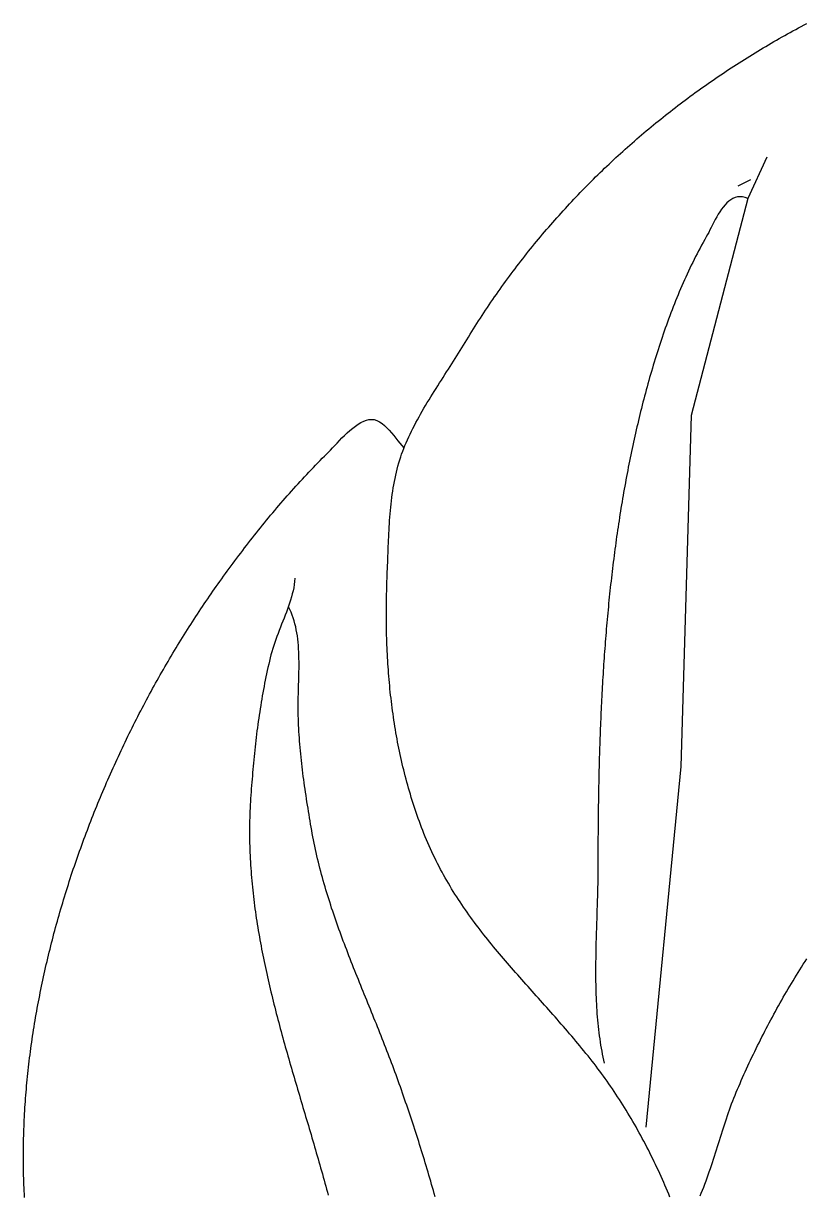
# Model space of a CAD drawing. Header units: millimetres. Extents: x 60 to 2307, y 40 to 1509.
# Drawn here: x 59.8 to 305.1, y 615.9 to 982.9 of the extents above; entities that cross this region are included whole.
import ezdxf

# ---------------------------------------------------------------- set-up
doc = ezdxf.new("R2010")
doc.units = ezdxf.units.MM
doc.layers.add('0_0_0', color=3, linetype='Continuous')

msp = doc.modelspace()

# ---------------------------------------------------------------- linework, layer by layer
at = {"layer": '0_0_0'}
for points in [[(262.5915, 615.0493), (262.2125, 615.9776), (261.8273, 616.9062), (261.4359, 617.835), (261.0385, 618.7637), (260.6351, 619.6921), (260.2259, 620.6201), (259.8108, 621.5475), (259.3901, 622.4742), (258.9637, 623.3998), (258.5318, 624.3243), (258.0944, 625.2474), (257.6517, 626.1691), (257.2037, 627.089), (256.7505, 628.007), (256.2923, 628.9229), (255.829, 629.8366), (255.3608, 630.7479), (254.8877, 631.6565), (254.4099, 632.5623), (253.9274, 633.4652), (253.4403, 634.3648), (252.9488, 635.2611), (252.4528, 636.1539), (251.9525, 637.0429), (251.448, 637.9281), (250.9393, 638.8091), (250.4266, 639.6859), (249.9099, 640.5583), (249.3893, 641.426), (248.8649, 642.2888), (248.3367, 643.1467), (247.805, 643.9994), (247.2697, 644.8467), (246.7309, 645.6885), (246.1888, 646.5245), (245.6434, 647.3546), (245.0948, 648.1786), (244.5431, 648.9964), (243.9883, 649.8076), (243.4306, 650.6123), (242.8701, 651.41), (242.3068, 652.2008), (241.7408, 652.9844), (241.1722, 653.7606), (240.6011, 654.5292), (240.0277, 655.2901), (239.4068, 656.1034), (238.7832, 656.9119), (238.157, 657.7154), (237.5284, 658.5144), (236.8974, 659.3087), (236.2641, 660.0987), (235.6287, 660.8845), (234.9913, 661.6662), (234.352, 662.4439), (233.7108, 663.2179), (233.068, 663.9882), (232.4236, 664.755), (231.7778, 665.5185), (231.1306, 666.2789), (230.4822, 667.0361), (229.8327, 667.7905), (229.1821, 668.5422), (228.5307, 669.2912), (227.8785, 670.0378), (227.2256, 670.7822), (226.5722, 671.5243), (225.9184, 672.2645), (225.2642, 673.0029), (224.6098, 673.7395), (223.9554, 674.4746), (223.3009, 675.2083), (222.6466, 675.9407), (221.9926, 676.6721), (221.3389, 677.4025), (220.6856, 678.1321), (220.033, 678.861), (219.381, 679.5895), (218.7299, 680.3176), (218.0797, 681.0455), (217.4306, 681.7733), (216.7826, 682.5012), (216.1358, 683.2294), (215.4905, 683.958), (214.8466, 684.6871), (214.2044, 685.4169), (213.5639, 686.1475), (212.9252, 686.8792), (212.2885, 687.6119), (211.6538, 688.346), (211.0213, 689.0815), (210.3911, 689.8186), (209.7633, 690.5574), (209.1381, 691.2981), (208.5154, 692.0408), (207.8955, 692.7858), (207.2785, 693.533), (206.6644, 694.2827), (206.0535, 695.0351), (205.4457, 695.7903), (204.8412, 696.5483), (204.2402, 697.3095), (203.6427, 698.0739), (203.0489, 698.8416), (202.4588, 699.6129), (201.8726, 700.3879), (201.2904, 701.1667), (200.7124, 701.9494), (200.1385, 702.7363), (199.569, 703.5275), (199.0039, 704.323), (198.4434, 705.1232), (197.8876, 705.928), (197.3365, 706.7378), (196.7904, 707.5525), (196.2493, 708.3724), (195.7133, 709.1977), (195.1825, 710.0284), (194.6572, 710.8647), (194.1373, 711.7068), (193.6229, 712.5548), (193.1143, 713.4088), (192.6115, 714.2691), (192.1146, 715.1357), (191.6238, 716.0089), (191.1391, 716.8887), (190.6606, 717.7753), (190.1886, 718.6688), (189.7231, 719.5695), (189.2641, 720.4774), (188.8119, 721.3928), (188.3665, 722.3157), (187.9281, 723.2463), (187.4967, 724.1847), (187.0725, 725.1312), (186.6556, 726.0858), (186.2461, 727.0487), (185.8441, 728.02), (185.4498, 729), (185.0817, 729.937), (184.7205, 730.8755), (184.3662, 731.8155), (184.0185, 732.7569), (183.6776, 733.6998), (183.3433, 734.6441), (183.0156, 735.5898), (182.6945, 736.5368), (182.3798, 737.4852), (182.0717, 738.4349), (181.77, 739.386), (181.4746, 740.3383), (181.1856, 741.2919), (180.9028, 742.2468), (180.6263, 743.2029), (180.356, 744.1602), (180.0918, 745.1187), (179.8338, 746.0783), (179.5817, 747.0391), (179.3357, 748.0011), (179.0956, 748.9641), (178.8615, 749.9283), (178.6332, 750.8935), (178.4107, 751.8597), (178.194, 752.827), (177.9831, 753.7953), (177.7778, 754.7646), (177.5781, 755.7349), (177.384, 756.7061), (177.1955, 757.6783), (177.0125, 758.6513), (176.8349, 759.6253), (176.6627, 760.6001), (176.4959, 761.5757), (176.3344, 762.5522), (176.1781, 763.5296), (176.0271, 764.5077), (175.8812, 765.4865), (175.7405, 766.4661), (175.6048, 767.4465), (175.4742, 768.4275), (175.3486, 769.4093), (175.2278, 770.3917), (175.112, 771.3748), (175.0011, 772.3585), (174.8949, 773.3428), (174.7935, 774.3277), (174.6968, 775.3131), (174.6048, 776.2991), (174.5173, 777.2857), (174.4345, 778.2727), (174.3561, 779.2603), (174.2823, 780.2483), (174.2129, 781.2367), (174.1478, 782.2256), (174.0871, 783.2149), (174.0307, 784.2046), (173.9785, 785.1947), (173.9306, 786.1851), (173.8868, 787.1758), (173.847, 788.1669), (173.8114, 789.1582), (173.7798, 790.1498), (173.7521, 791.1416), (173.7283, 792.1337), (173.7085, 793.126), (173.6924, 794.1185), (173.6802, 795.1111), (173.6716, 796.1039), (173.6668, 797.0968), (173.6656, 798.0899), (173.668, 799.083), (173.674, 800.0762), (173.6834, 801.0694), (173.6963, 802.0626), (173.7127, 803.0559), (173.7324, 804.0492), (173.7554, 805.0424), (173.7817, 806.0356), (173.8112, 807.0287), (173.8439, 808.0217), (173.8797, 809.0146), (173.9186, 810.0073), (173.9606, 811), (174.0017, 811.9704), (174.0408, 812.948), (174.0785, 813.9324), (174.1153, 814.9229), (174.1518, 815.9192), (174.1884, 816.9207), (174.2259, 817.9269), (174.2646, 818.9375), (174.3053, 819.9518), (174.3484, 820.9694), (174.3944, 821.9898), (174.4441, 823.0126), (174.4978, 824.0372), (174.5562, 825.0632), (174.6198, 826.0901), (174.6892, 827.1174), (174.7649, 828.1445), (174.8475, 829.1711), (174.9375, 830.1967), (175.0355, 831.2207), (175.1421, 832.2427), (175.2577, 833.2621), (175.3831, 834.2786), (175.5186, 835.2916), (175.6649, 836.3007), (175.8226, 837.3052), (175.9921, 838.3049), (176.1741, 839.2991), (176.369, 840.2875), (176.5775, 841.2694), (176.8002, 842.2445), (177.0374, 843.2122), (177.2899, 844.1721), (177.5582, 845.1237), (177.8428, 846.0665), (178.1443, 847), (178.4515, 847.8918), (178.7777, 848.7852), (179.1222, 849.68), (179.4841, 850.576), (179.8627, 851.473), (180.2573, 852.3708), (180.6671, 853.2692), (181.0914, 854.168), (181.5293, 855.067), (181.9802, 855.9661), (182.4434, 856.865), (182.9179, 857.7636), (183.4032, 858.6616), (183.8984, 859.5589), (184.4028, 860.4552), (184.9156, 861.3505), (185.4362, 862.2444), (185.9636, 863.1368), (186.4973, 864.0275), (187.0364, 864.9164), (187.5801, 865.8031), (188.1278, 866.6876), (188.6787, 867.5696), (189.232, 868.4489), (189.7869, 869.3254), (190.3428, 870.1989), (190.8988, 871.0691), (191.4543, 871.9359), (192.0084, 872.799), (192.5604, 873.6584), (193.1096, 874.5138), (193.6551, 875.3649), (194.1964, 876.2117), (194.7325, 877.0538), (195.2628, 877.8913), (195.7865, 878.7237), (196.3028, 879.551), (196.811, 880.3729), (197.3103, 881.1893), (197.8001, 882), (198.3207, 882.8639), (198.8442, 883.7253), (199.3704, 884.5841), (199.8995, 885.4402), (200.4314, 886.2937), (200.9661, 887.1445), (201.5036, 887.9928), (202.0438, 888.8384), (202.5868, 889.6813), (203.1326, 890.5217), (203.6812, 891.3594), (204.2325, 892.1945), (204.7866, 893.0269), (205.3434, 893.8567), (205.9029, 894.6839), (206.4652, 895.5084), (207.0302, 896.3304), (207.5979, 897.1496), (208.1683, 897.9663), (208.7414, 898.7803), (209.3172, 899.5916), (209.8957, 900.4004), (210.4769, 901.2065), (211.0607, 902.0099), (211.6473, 902.8107), (212.2364, 903.6089), (212.8283, 904.4044), (213.4228, 905.1973), (214.0199, 905.9876), (214.6197, 906.7752), (215.2221, 907.5602), (215.8271, 908.3425), (216.4347, 909.1222), (217.045, 909.8992), (217.6578, 910.6736), (218.2733, 911.4453), (218.8913, 912.2144), (219.512, 912.9809), (220.1352, 913.7447), (220.7609, 914.5058), (221.3893, 915.2643), (222.0201, 916.0202), (222.6536, 916.7734), (223.2896, 917.524), (223.9281, 918.2719), (224.5691, 919.0171), (225.2127, 919.7597), (225.8588, 920.4997), (226.5074, 921.237), (227.1585, 921.9716), (227.8121, 922.7036), (228.4682, 923.433), (229.1267, 924.1596), (229.7878, 924.8837), (230.4513, 925.605), (231.1173, 926.3237), (231.7858, 927.0398), (232.4566, 927.7532), (233.13, 928.4639), (233.8058, 929.172), (234.484, 929.8774), (235.1646, 930.5802), (235.8477, 931.2802), (236.5331, 931.9777), (237.221, 932.6724), (237.9112, 933.3645), (238.6039, 934.054), (239.2989, 934.7408), (239.9964, 935.4249), (240.6961, 936.1063), (241.3983, 936.7851), (242.1028, 937.4612), (242.8097, 938.1347), (243.5189, 938.8054), (244.2304, 939.4736), (244.9443, 940.139), (245.6605, 940.8018), (246.379, 941.4619), (247.0999, 942.1193), (247.823, 942.7741), (248.5485, 943.4262), (249.2762, 944.0756), (250.0062, 944.7223), (250.7385, 945.3664), (251.4731, 946.0078), (252.2099, 946.6465), (252.949, 947.2825), (253.6904, 947.9159), (254.434, 948.5466), (255.1798, 949.1746), (255.9278, 949.8), (256.6781, 950.4226), (257.4306, 951.0426), (258.1854, 951.6599), (258.9423, 952.2745), (259.7014, 952.8865), (260.4628, 953.4957), (261.2263, 954.1023), (261.992, 954.7062), (262.7598, 955.3074), (263.5298, 955.9059), (264.302, 956.5018), (265.0764, 957.095), (265.8529, 957.6854), (266.6315, 958.2732), (267.4122, 958.8583), (268.1951, 959.4407), (268.9801, 960.0205), (269.7673, 960.5975), (270.5565, 961.1719), (271.3478, 961.7435), (272.1413, 962.3125), (272.9368, 962.8788), (273.7344, 963.4424), (274.534, 964.0033), (275.3358, 964.5615), (276.1396, 965.117), (276.9454, 965.6698), (277.7533, 966.22), (278.5632, 966.7674), (279.3752, 967.3121), (280.1892, 967.8542), (281.0052, 968.3935), (281.8233, 968.9302), (282.6433, 969.4641), (283.4653, 969.9954), (284.2894, 970.5239), (285.1154, 971.0498), (285.9434, 971.573), (286.7734, 972.0934), (287.6054, 972.6112), (288.4393, 973.1262), (289.2751, 973.6386), (290.113, 974.1482), (290.9527, 974.6552), (291.7944, 975.1594), (292.638, 975.661), (293.4836, 976.1598), (294.331, 976.6559), (295.1804, 977.1493), (296.0317, 977.6401), (296.8848, 978.1281), (297.7399, 978.6134), (298.5968, 979.096), (299.4556, 979.5758), (300.3163, 980.053), (301.1789, 980.5275), (302.0433, 980.9992), (302.9095, 981.4683), (303.7776, 981.9346), (304.6475, 982.3982), (305.5193, 982.8591)], [(293, 941), (287, 928), (286.1422, 928.3197), (285.32, 928.5), (284.5321, 928.5498), (283.7771, 928.478), (283.0538, 928.2938), (282.361, 928.006), (281.6973, 927.6238), (281.0614, 927.156), (280.4522, 926.6117), (279.8683, 926), (279.3084, 925.3297), (278.7713, 924.6099), (278.2557, 923.8497), (277.7603, 923.0579), (277.2838, 922.2436), (276.825, 921.4159), (276.3826, 920.5836), (275.9553, 919.7559), (275.5418, 918.9417), (275.1409, 918.15), (274.7512, 917.3898), (274.3716, 916.6701), (274.0007, 916), (273.5033, 915.122), (273.0119, 914.2402), (272.5265, 913.3546), (272.047, 912.4654), (271.5734, 911.5726), (271.1055, 910.6762), (270.6434, 909.7764), (270.1869, 908.8732), (269.7361, 907.9668), (269.2909, 907.0571), (268.8512, 906.1444), (268.4169, 905.2285), (267.9881, 904.3098), (267.5646, 903.3881), (267.1464, 902.4637), (266.7334, 901.5365), (266.3257, 900.6067), (265.923, 899.6744), (265.5254, 898.7395), (265.1329, 897.8023), (264.7453, 896.8628), (264.3626, 895.921), (263.9848, 894.9771), (263.6118, 894.0311), (263.2435, 893.0831), (262.8799, 892.1332), (262.5209, 891.1815), (262.1665, 890.228), (261.8166, 889.2728), (261.4712, 888.3161), (261.1302, 887.3578), (260.7936, 886.3982), (260.4612, 885.4371), (260.1331, 884.4748), (259.8092, 883.5114), (259.4895, 882.5468), (259.1738, 881.5812), (258.8621, 880.6146), (258.5544, 879.6472), (258.2506, 878.679), (257.9506, 877.7101), (257.6545, 876.7405), (257.3621, 875.7704), (257.0734, 874.7999), (256.7883, 873.829), (256.5068, 872.8578), (256.2289, 871.8863), (255.9544, 870.9147), (255.6833, 869.9431), (255.4156, 868.9715), (255.1512, 868), (254.8938, 867.0428), (254.6393, 866.0845), (254.3876, 865.1252), (254.1387, 864.1649), (253.8927, 863.2035), (253.6494, 862.2411), (253.4089, 861.2778), (253.1711, 860.3134), (252.9361, 859.3481), (252.7038, 858.3818), (252.4742, 857.4145), (252.2473, 856.4463), (252.0231, 855.4772), (251.8015, 854.5071), (251.5826, 853.5362), (251.3664, 852.5643), (251.1527, 851.5916), (250.9417, 850.618), (250.7332, 849.6435), (250.5273, 848.6682), (250.324, 847.692), (250.1232, 846.715), (249.925, 845.7372), (249.7292, 844.7586), (249.536, 843.7792), (249.3452, 842.799), (249.1569, 841.8181), (248.9711, 840.8364), (248.7877, 839.8539), (248.6067, 838.8708), (248.4281, 837.8868), (248.2519, 836.9022), (248.0781, 835.9169), (247.9067, 834.9309), (247.7376, 833.9443), (247.5708, 832.9569), (247.4063, 831.9689), (247.2442, 830.9803), (247.0843, 829.991), (246.9267, 829.0012), (246.7714, 828.0107), (246.6182, 827.0196), (246.4674, 826.028), (246.3187, 825.0357), (246.1722, 824.043), (246.0279, 823.0496), (245.8858, 822.0558), (245.7458, 821.0614), (245.6079, 820.0665), (245.4722, 819.0711), (245.3386, 818.0752), (245.207, 817.0788), (245.0776, 816.082), (244.9502, 815.0847), (244.8248, 814.0869), (244.7015, 813.0888), (244.5802, 812.0902), (244.4608, 811.0912), (244.3435, 810.0918), (244.2281, 809.092), (244.1147, 808.0919), (244.0032, 807.0914), (243.8936, 806.0905), (243.786, 805.0893), (243.6802, 804.0878), (243.5763, 803.086), (243.4743, 802.0839), (243.3741, 801.0814), (243.2758, 800.0787), (243.1792, 799.0758), (243.0845, 798.0725), (242.9916, 797.0691), (242.9004, 796.0653), (242.811, 795.0614), (242.7233, 794.0573), (242.6373, 793.0529), (242.5531, 792.0484), (242.4705, 791.0437), (242.3897, 790.0389), (242.3105, 789.0338), (242.2329, 788.0287), (242.157, 787.0234), (242.0827, 786.018), (242.01, 785.0125), (241.9389, 784.0069), (241.8693, 783.0012), (241.8014, 781.9955), (241.7349, 780.9897), (241.67, 779.9838), (241.6066, 778.9779), (241.5447, 777.972), (241.4843, 776.9661), (241.4254, 775.9602), (241.3679, 774.9542), (241.3118, 773.9484), (241.2572, 772.9425), (241.204, 771.9367), (241.1522, 770.9309), (241.1017, 769.9252), (241.0526, 768.9196), (241.0049, 767.9141), (240.9585, 766.9087), (240.9134, 765.9034), (240.8696, 764.8983), (240.8271, 763.8933), (240.7858, 762.8884), (240.7458, 761.8837), (240.7071, 760.8791), (240.6696, 759.8748), (240.6333, 758.8706), (240.5982, 757.8667), (240.5642, 756.863), (240.5315, 755.8595), (240.4999, 754.8562), (240.4694, 753.8532), (240.44, 752.8505), (240.4118, 751.8481), (240.3846, 750.8459), (240.3585, 749.8441), (240.3335, 748.8425), (240.3095, 747.8413), (240.2865, 746.8404), (240.2646, 745.8399), (240.2437, 744.8397), (240.2237, 743.8399), (240.2047, 742.8405), (240.1867, 741.8415), (240.1696, 740.8429), (240.1534, 739.8447), (240.1381, 738.847), (240.1237, 737.8496), (240.1102, 736.8528), (240.0976, 735.8564), (240.0858, 734.8604), (240.0748, 733.865), (240.0647, 732.8701), (240.0553, 731.8756), (240.0468, 730.8817), (240.039, 729.8884), (240.032, 728.8955), (240.0257, 727.9033), (240.0201, 726.9116), (240.0153, 725.9205), (240.0111, 724.93), (240.0076, 723.94), (240.0048, 722.9507), (240.0027, 721.9621), (240.0011, 720.974), (240.0002, 719.9867), (240, 719), (239.998, 718.0414), (239.9922, 717.078), (239.9829, 716.1099), (239.9703, 715.1373), (239.9546, 714.1604), (239.9362, 713.1793), (239.9152, 712.1942), (239.8918, 711.2053), (239.8664, 710.2128), (239.8392, 709.2168), (239.8104, 708.2175), (239.7802, 707.2151), (239.749, 706.2098), (239.7169, 705.2017), (239.6843, 704.191), (239.6512, 703.1779), (239.6181, 702.1626), (239.5851, 701.1452), (239.5525, 700.1259), (239.5206, 699.1049), (239.4895, 698.0824), (239.4595, 697.0586), (239.4309, 696.0335), (239.4039, 695.0074), (239.3788, 693.9805), (239.3558, 692.953), (239.3351, 691.9249), (239.317, 690.8966), (239.3018, 689.8681), (239.2896, 688.8396), (239.2808, 687.8114), (239.2756, 686.7836), (239.2741, 685.7563), (239.2768, 684.7298), (239.2838, 683.7042), (239.2953, 682.6796), (239.3116, 681.6564), (239.333, 680.6346), (239.3597, 679.6144), (239.3919, 678.596), (239.4299, 677.5796), (239.474, 676.5653), (239.5243, 675.5534), (239.5811, 674.5439), (239.6448, 673.5371), (239.7154, 672.5332), (239.7933, 671.5323), (239.8787, 670.5345), (239.9718, 669.5402), (240.073, 668.5493), (240.1824, 667.5623), (240.3002, 666.5791), (240.4269, 665.5999), (240.5625, 664.6251), (240.7073, 663.6546), (240.8616, 662.6887), (241.0256, 661.7277), (241.1995, 660.7715), (241.3837, 659.8205), (241.5784, 658.8748), (241.7837, 657.9345), (242, 657)], [(284, 932), (288, 934)], [(287, 928), (269.2716, 860), (265.9606, 750), (255, 637)], [(60.1844, 614.9715), (60.1332, 615.9804), (60.0849, 616.9899), (60.0393, 618), (59.9994, 618.9573), (59.9637, 619.9154), (59.9322, 620.8743), (59.9047, 621.8339), (59.8814, 622.7943), (59.8621, 623.7554), (59.8469, 624.7172), (59.8358, 625.6797), (59.8287, 626.6429), (59.8257, 627.6067), (59.8267, 628.5712), (59.8317, 629.5363), (59.8407, 630.502), (59.8537, 631.4683), (59.8707, 632.4352), (59.8916, 633.4026), (59.9165, 634.3706), (59.9454, 635.3391), (59.9781, 636.3081), (60.0148, 637.2775), (60.0554, 638.2475), (60.0998, 639.2179), (60.1482, 640.1888), (60.2004, 641.1601), (60.2565, 642.1318), (60.3164, 643.1039), (60.3801, 644.0763), (60.4477, 645.0491), (60.519, 646.0223), (60.5942, 646.9958), (60.6731, 647.9696), (60.7558, 648.9436), (60.8422, 649.918), (60.9324, 650.8926), (61.0263, 651.8674), (61.124, 652.8425), (61.2253, 653.8178), (61.3304, 654.7933), (61.4391, 655.7689), (61.5514, 656.7447), (61.6675, 657.7207), (61.7872, 658.6968), (61.9105, 659.6729), (62.0374, 660.6492), (62.1679, 661.6256), (62.3021, 662.602), (62.4398, 663.5784), (62.581, 664.5549), (62.7259, 665.5314), (62.8742, 666.5078), (63.0261, 667.4843), (63.1816, 668.4607), (63.3405, 669.437), (63.5029, 670.4133), (63.6688, 671.3895), (63.8382, 672.3655), (64.011, 673.3415), (64.1873, 674.3173), (64.367, 675.2929), (64.5501, 676.2684), (64.7367, 677.2437), (64.9266, 678.2187), (65.1199, 679.1936), (65.3166, 680.1682), (65.5166, 681.1425), (65.72, 682.1166), (65.9268, 683.0904), (66.1368, 684.0639), (66.3501, 685.037), (66.5668, 686.0098), (66.7867, 686.9822), (67.0099, 687.9543), (67.2364, 688.926), (67.4661, 689.8973), (67.699, 690.8681), (67.9352, 691.8385), (68.1745, 692.8085), (68.4171, 693.7779), (68.6629, 694.7469), (68.9118, 695.7154), (69.1639, 696.6834), (69.4191, 697.6508), (69.6775, 698.6176), (69.9389, 699.5839), (70.2035, 700.5496), (70.4712, 701.5147), (70.742, 702.4791), (71.0159, 703.4429), (71.2928, 704.4061), (71.5727, 705.3686), (71.8557, 706.3304), (72.1418, 707.2914), (72.4308, 708.2518), (72.7228, 709.2114), (73.0178, 710.1703), (73.3158, 711.1284), (73.6168, 712.0857), (73.9207, 713.0422), (74.2275, 713.9978), (74.5373, 714.9526), (74.85, 715.9066), (75.1655, 716.8597), (75.484, 717.8119), (75.8053, 718.7632), (76.1295, 719.7136), (76.4566, 720.663), (76.7865, 721.6115), (77.1192, 722.559), (77.4547, 723.5055), (77.793, 724.451), (78.1341, 725.3955), (78.478, 726.3389), (78.8247, 727.2813), (79.1741, 728.2226), (79.5262, 729.1628), (79.8811, 730.1019), (80.2387, 731.0399), (80.599, 731.9768), (80.9619, 732.9125), (81.3276, 733.847), (81.6959, 734.7803), (82.0668, 735.7124), (82.4405, 736.6433), (82.8167, 737.573), (83.1955, 738.5014), (83.577, 739.4285), (83.961, 740.3544), (84.3476, 741.2789), (84.7368, 742.2021), (85.1285, 743.124), (85.5228, 744.0445), (85.9196, 744.9636), (86.3189, 745.8814), (86.7208, 746.7977), (87.1251, 747.7127), (87.5319, 748.6261), (87.9411, 749.5382), (88.3528, 750.4487), (88.767, 751.3578), (89.1835, 752.2653), (89.6025, 753.1714), (90.0239, 754.0759), (90.4477, 754.9788), (90.8739, 755.8802), (91.3024, 756.7799), (91.7333, 757.6781), (92.1666, 758.5747), (92.6021, 759.4696), (93.04, 760.3628), (93.4802, 761.2544), (93.9227, 762.1443), (94.3674, 763.0325), (94.8145, 763.9189), (95.2638, 764.8037), (95.7153, 765.6866), (96.169, 766.5678), (96.625, 767.4472), (97.0832, 768.3248), (97.5436, 769.2006), (98.0061, 770.0745), (98.4709, 770.9466), (98.9377, 771.8168), (99.4068, 772.6852), (99.8779, 773.5516), (100.3512, 774.4161), (100.8266, 775.2786), (101.3041, 776.1392), (101.7836, 776.9978), (102.2652, 777.8545), (102.7489, 778.7091), (103.2347, 779.5617), (103.7224, 780.4123), (104.2122, 781.2608), (104.704, 782.1073), (105.1978, 782.9516), (105.6936, 783.7939), (106.1913, 784.634), (106.691, 785.472), (107.1926, 786.3078), (107.6962, 787.1415), (108.2017, 787.973), (108.7091, 788.8022), (109.2184, 789.6293), (109.7296, 790.4541), (110.2427, 791.2767), (110.7576, 792.0969), (111.2744, 792.9149), (111.793, 793.7306), (112.3134, 794.544), (112.8356, 795.355), (113.3597, 796.1637), (113.8855, 796.97), (114.4131, 797.7739), (114.9424, 798.5754), (115.4735, 799.3745), (116.0063, 800.1712), (116.5409, 800.9654), (117.0771, 801.7571), (117.6151, 802.5463), (118.1548, 803.3331), (118.6961, 804.1173), (119.2391, 804.899), (119.7837, 805.6781), (120.33, 806.4546), (120.8778, 807.2286), (121.4274, 808), (122.0127, 808.817), (122.6002, 809.6327), (123.1897, 810.4469), (123.7813, 811.2598), (124.375, 812.0712), (124.9708, 812.8811), (125.5688, 813.6895), (126.169, 814.4963), (126.7713, 815.3015), (127.3758, 816.1051), (127.9825, 816.9071), (128.5915, 817.7074), (129.2028, 818.506), (129.8163, 819.3029), (130.4321, 820.098), (131.0502, 820.8913), (131.6706, 821.6828), (132.2934, 822.4724), (132.9186, 823.2601), (133.5462, 824.0459), (134.1761, 824.8298), (134.8085, 825.6117), (135.4433, 826.3916), (136.0806, 827.1694), (136.7204, 827.9452), (137.3627, 828.7188), (138.0074, 829.4904), (138.6548, 830.2597), (139.3046, 831.0269), (139.9571, 831.7918), (140.6121, 832.5545), (141.2698, 833.3149), (141.9301, 834.073), (142.593, 834.8288), (143.2586, 835.5821), (143.9269, 836.3331), (144.5979, 837.0816), (145.2716, 837.8277), (145.9481, 838.5712), (146.6273, 839.3122), (147.3093, 840.0507), (147.9941, 840.7866), (148.6817, 841.5198), (149.3721, 842.2504), (150.0654, 842.9783), (150.7616, 843.7035), (151.4606, 844.426), (152.1626, 845.1457), (152.8675, 845.8625), (153.5753, 846.5766), (154.2862, 847.2878), (155, 847.9961), (155.5406, 848.5441), (156.1349, 849.1671), (156.778, 849.8521), (157.465, 850.5863), (158.1911, 851.3568), (158.9515, 852.1505), (159.7414, 852.9547), (160.5559, 853.7563), (161.3903, 854.5426), (162.2396, 855.3005), (163.0992, 856.0171), (163.9641, 856.6796), (164.8296, 857.275), (165.6907, 857.7904), (166.5428, 858.2129), (167.3809, 858.5296), (168.2003, 858.7275), (168.9961, 858.7939), (169.8451, 858.6994), (170.6803, 858.4384), (171.4999, 858.0319), (172.3022, 857.5012), (173.0854, 856.8672), (173.848, 856.1512), (174.5881, 855.3741), (175.3042, 854.5572), (175.9945, 853.7215), (176.6573, 852.8881), (177.291, 852.0781), (177.8938, 851.3127), (178.464, 850.613), (179, 850)], [(145, 809), (144.8985, 808.008), (144.7601, 807.0224), (144.5874, 806.0426), (144.3831, 805.0682), (144.1497, 804.0987), (143.89, 803.1336), (143.6066, 802.1725), (143.3021, 801.2148), (142.9793, 800.2601), (142.6407, 799.3079), (142.289, 798.3577), (141.9268, 797.4091), (141.5569, 796.4615), (141.1818, 795.5145), (140.8043, 794.5677), (140.4269, 793.6205), (140.0523, 792.6724), (139.6832, 791.723), (139.3222, 790.7718), (138.972, 789.8183), (138.6352, 788.8621), (138.3145, 787.9026), (138.0125, 786.9394), (137.7318, 785.972), (137.4753, 785), (137.2311, 784.011), (136.9929, 783.0216), (136.7607, 782.0317), (136.5343, 781.0415), (136.3137, 780.0508), (136.0987, 779.0596), (135.8893, 778.068), (135.6854, 777.0759), (135.4868, 776.0833), (135.2935, 775.0903), (135.1054, 774.0968), (134.9223, 773.1028), (134.7442, 772.1083), (134.571, 771.1134), (134.4025, 770.1179), (134.2388, 769.122), (134.0796, 768.1255), (133.9249, 767.1286), (133.7746, 766.1311), (133.6286, 765.1331), (133.4868, 764.1346), (133.349, 763.1355), (133.2153, 762.1359), (133.0855, 761.1358), (132.9595, 760.1351), (132.8372, 759.1339), (132.7186, 758.1321), (132.6034, 757.1298), (132.4917, 756.1269), (132.3833, 755.1234), (132.2781, 754.1194), (132.176, 753.1148), (132.0769, 752.1096), (131.9808, 751.1038), (131.8876, 750.0974), (131.797, 749.0904), (131.7092, 748.0829), (131.6238, 747.0747), (131.5409, 746.0659), (131.4604, 745.0565), (131.3821, 744.0464), (131.3059, 743.0358), (131.2318, 742.0245), (131.1597, 741.0125), (131.0895, 740), (131.0241, 738.9955), (130.9656, 737.9921), (130.914, 736.9897), (130.8692, 735.9884), (130.831, 734.9881), (130.7994, 733.9889), (130.7744, 732.9906), (130.7559, 731.9934), (130.7438, 730.9972), (130.7381, 730.0019), (130.7386, 729.0076), (130.7453, 728.0143), (130.7582, 727.0219), (130.7771, 726.0305), (130.802, 725.04), (130.8329, 724.0504), (130.8696, 723.0618), (130.9121, 722.074), (130.9603, 721.0872), (131.0142, 720.1012), (131.0736, 719.1161), (131.1386, 718.1318), (131.209, 717.1484), (131.2848, 716.1658), (131.3659, 715.1841), (131.4522, 714.2032), (131.5437, 713.2231), (131.6403, 712.2438), (131.7419, 711.2653), (131.8485, 710.2876), (131.96, 709.3106), (132.0763, 708.3344), (132.1973, 707.359), (132.323, 706.3843), (132.4534, 705.4103), (132.5882, 704.437), (132.7276, 703.4645), (132.8714, 702.4926), (133.0194, 701.5215), (133.1718, 700.551), (133.3284, 699.5812), (133.489, 698.612), (133.6538, 697.6435), (133.8225, 696.6756), (133.9952, 695.7084), (134.1717, 694.7417), (134.352, 693.7757), (134.536, 692.8103), (134.7236, 691.8455), (134.9148, 690.8812), (135.1095, 689.9175), (135.3077, 688.9544), (135.5092, 687.9918), (135.714, 687.0298), (135.922, 686.0682), (136.1332, 685.1072), (136.3475, 684.1467), (136.5648, 683.1867), (136.7851, 682.2272), (137.0082, 681.2681), (137.2342, 680.3096), (137.4629, 679.3514), (137.6942, 678.3938), (137.9282, 677.4365), (138.1647, 676.4797), (138.4037, 675.5233), (138.645, 674.5673), (138.8887, 673.6117), (139.1347, 672.6565), (139.3828, 671.7016), (139.6331, 670.7471), (139.8854, 669.793), (140.1397, 668.8392), (140.3959, 667.8858), (140.6539, 666.9326), (140.9137, 665.9798), (141.1752, 665.0273), (141.4384, 664.0751), (141.7031, 663.1231), (141.9693, 662.1715), (142.2369, 661.2201), (142.5059, 660.2689), (142.7762, 659.318), (143.0477, 658.3673), (143.3204, 657.4169), (143.5941, 656.4666), (143.8688, 655.5166), (144.1445, 654.5667), (144.421, 653.6171), (144.6984, 652.6676), (144.9765, 651.7182), (145.2552, 650.7691), (145.5346, 649.82), (145.8145, 648.8711), (146.0948, 647.9223), (146.3755, 646.9736), (146.6565, 646.025), (146.9378, 645.0765), (147.2193, 644.1281), (147.5009, 643.1798), (147.7825, 642.2315), (148.0641, 641.2832), (148.3455, 640.335), (148.6269, 639.3869), (148.9079, 638.4387), (149.1887, 637.4906), (149.4691, 636.5424), (149.7491, 635.5943), (150.0285, 634.6461), (150.3074, 633.6979), (150.5856, 632.7496), (150.8631, 631.8013), (151.1398, 630.853), (151.4156, 629.9045), (151.6906, 628.956), (151.9645, 628.0074), (152.2373, 627.0587), (152.509, 626.1098), (152.7795, 625.1609), (153.0488, 624.2118), (153.3166, 623.2626), (153.5831, 622.3132), (153.8481, 621.3636), (154.1115, 620.4139), (154.3733, 619.464), (154.6335, 618.5139), (154.8918, 617.5636), (155.1484, 616.6131), (155.403, 615.6623)], [(188.9566, 615.2037), (188.6851, 616.1681), (188.4119, 617.1321), (188.137, 618.0955), (187.8603, 619.0584), (187.5819, 620.0208), (187.3018, 620.9827), (187.0198, 621.9441), (186.7361, 622.9049), (186.4506, 623.8652), (186.1633, 624.8249), (185.8743, 625.7841), (185.5834, 626.7428), (185.2907, 627.7009), (184.9962, 628.6585), (184.6999, 629.6156), (184.4018, 630.5721), (184.1018, 631.528), (183.8, 632.4834), (183.4964, 633.4383), (183.1909, 634.3926), (182.8835, 635.3463), (182.5743, 636.2994), (182.2632, 637.252), (181.9502, 638.204), (181.6353, 639.1555), (181.3186, 640.1064), (180.9999, 641.0567), (180.6793, 642.0064), (180.3569, 642.9556), (180.0325, 643.9041), (179.7061, 644.8521), (179.3779, 645.7995), (179.0477, 646.7463), (178.7155, 647.6925), (178.3814, 648.6381), (178.0454, 649.5832), (177.7074, 650.5276), (177.3674, 651.4714), (177.0254, 652.4146), (176.6814, 653.3572), (176.3355, 654.2992), (175.9875, 655.2406), (175.6376, 656.1814), (175.2856, 657.1215), (174.9316, 658.061), (174.5756, 659), (174.2147, 659.945), (173.852, 660.8885), (173.4873, 661.8305), (173.121, 662.7712), (172.753, 663.7106), (172.3836, 664.6487), (172.0128, 665.5857), (171.6408, 666.5215), (171.2676, 667.4562), (170.8934, 668.39), (170.5184, 669.3228), (170.1426, 670.2547), (169.7662, 671.1859), (169.3893, 672.1163), (169.0119, 673.046), (168.6343, 673.9751), (168.2566, 674.9037), (167.8788, 675.8318), (167.5012, 676.7594), (167.1237, 677.6867), (166.7466, 678.6137), (166.3699, 679.5405), (165.9939, 680.4671), (165.6185, 681.3936), (165.2439, 682.32), (164.8703, 683.2465), (164.4978, 684.173), (164.1264, 685.0998), (163.7564, 686.0267), (163.3878, 686.9539), (163.0207, 687.8814), (162.6553, 688.8094), (162.2918, 689.7378), (161.9301, 690.6668), (161.5705, 691.5963), (161.213, 692.5265), (160.8578, 693.4575), (160.505, 694.3892), (160.1547, 695.3218), (159.8071, 696.2553), (159.4622, 697.1898), (159.1203, 698.1253), (158.7813, 699.0619), (158.4455, 699.9997), (158.1129, 700.9387), (157.7837, 701.8791), (157.458, 702.8207), (157.1359, 703.7639), (156.8175, 704.7085), (156.503, 705.6546), (156.1925, 706.6024), (155.8861, 707.5519), (155.5839, 708.5031), (155.2861, 709.4561), (154.9927, 710.411), (154.7039, 711.3678), (154.4198, 712.3266), (154.1406, 713.2875), (153.8663, 714.2505), (153.597, 715.2157), (153.333, 716.1831), (153.0743, 717.1529), (152.821, 718.1251), (152.5733, 719.0997), (152.3312, 720.0768), (152.095, 721.0565), (151.8647, 722.0388), (151.6404, 723.0238), (151.4223, 724.0116), (151.2105, 725.0022), (151.0051, 725.9957), (150.8062, 726.9922), (150.614, 727.9917), (150.4285, 728.9942), (150.25, 730), (150.0791, 730.9859), (149.9093, 731.9733), (149.7407, 732.9621), (149.5735, 733.9521), (149.4078, 734.9434), (149.2438, 735.9358), (149.0817, 736.9294), (148.9218, 737.9241), (148.7641, 738.9198), (148.6088, 739.9165), (148.4563, 740.9141), (148.3065, 741.9125), (148.1598, 742.9118), (148.0162, 743.9118), (147.8761, 744.9126), (147.7395, 745.9139), (147.6066, 746.9159), (147.4777, 747.9184), (147.3528, 748.9214), (147.2323, 749.9248), (147.1162, 750.9286), (147.0048, 751.9328), (146.8982, 752.9372), (146.7966, 753.9418), (146.7003, 754.9465), (146.6093, 755.9514), (146.5239, 756.9563), (146.4443, 757.9613), (146.3705, 758.9661), (146.3029, 759.9709), (146.2416, 760.9755), (146.1868, 761.9799), (146.1387, 762.984), (146.0974, 763.9878), (146.0631, 764.9912), (146.036, 765.9942), (146.0164, 766.9967), (146.0043, 767.9986), (146, 769), (146.0041, 769.9082), (146.0164, 770.8336), (146.0352, 771.775), (146.0593, 772.7309), (146.0872, 773.7), (146.1173, 774.681), (146.1484, 775.6725), (146.1789, 776.6733), (146.2074, 777.682), (146.2324, 778.6973), (146.2526, 779.7178), (146.2665, 780.7422), (146.2726, 781.7692), (146.2695, 782.7974), (146.2558, 783.8255), (146.23, 784.8522), (146.1907, 785.8761), (146.1364, 786.896), (146.0657, 787.9105), (145.9772, 788.9182), (145.8694, 789.9178), (145.7409, 790.908), (145.5903, 791.8875), (145.416, 792.8549), (145.2168, 793.8089), (144.991, 794.7482), (144.7374, 795.6714), (144.4543, 796.5772), (144.1405, 797.4643), (143.7945, 798.3314), (143.4148, 799.177), (143, 800)], [(272.0431, 615.4295), (272.4332, 616.3538), (272.8142, 617.2866), (273.1866, 618.2272), (273.551, 619.1751), (273.9079, 620.1296), (274.2579, 621.09), (274.6014, 622.0558), (274.939, 623.0263), (275.2712, 624.001), (275.5985, 624.9791), (275.9216, 625.96), (276.2409, 626.9432), (276.5569, 627.928), (276.8702, 628.9138), (277.1813, 629.8999), (277.4907, 630.8858), (277.799, 631.8708), (278.1067, 632.8543), (278.4144, 633.8356), (278.7225, 634.8142), (279.0316, 635.7893), (279.3422, 636.7605), (279.6549, 637.727), (279.9701, 638.6883), (280.2885, 639.6437), (280.6105, 640.5926), (280.9367, 641.5343), (281.2676, 642.4683), (281.6038, 643.3939), (281.9457, 644.3105), (282.294, 645.2174), (282.649, 646.1141), (283.0115, 647), (283.3985, 647.9249), (283.7892, 648.8487), (284.1835, 649.7714), (284.5815, 650.6928), (284.9832, 651.613), (285.3884, 652.532), (285.7973, 653.4497), (286.2098, 654.3662), (286.6259, 655.2813), (287.0455, 656.1951), (287.4687, 657.1076), (287.8954, 658.0186), (288.3257, 658.9283), (288.7595, 659.8366), (289.1968, 660.7435), (289.6376, 661.6489), (290.0819, 662.5528), (290.5296, 663.4552), (290.9808, 664.3562), (291.4355, 665.2555), (291.8935, 666.1534), (292.355, 667.0496), (292.8199, 667.9442), (293.2882, 668.8373), (293.7598, 669.7286), (294.2348, 670.6183), (294.7132, 671.5064), (295.1949, 672.3927), (295.6799, 673.2773), (296.1682, 674.1601), (296.6598, 675.0412), (297.1547, 675.9204), (297.6529, 676.7979), (298.1544, 677.6735), (298.659, 678.5473), (299.1669, 679.4192), (299.6781, 680.2892), (300.1924, 681.1572), (300.7099, 682.0234), (301.2306, 682.8875), (301.7545, 683.7497), (302.2815, 684.6099), (302.8116, 685.4681), (303.3449, 686.3242), (303.8813, 687.1782), (304.4208, 688.0302), (304.9634, 688.88), (305.509, 689.7278)]]:
    msp.add_lwpolyline(points, dxfattribs=at)

doc.saveas('drawing.dxf')
